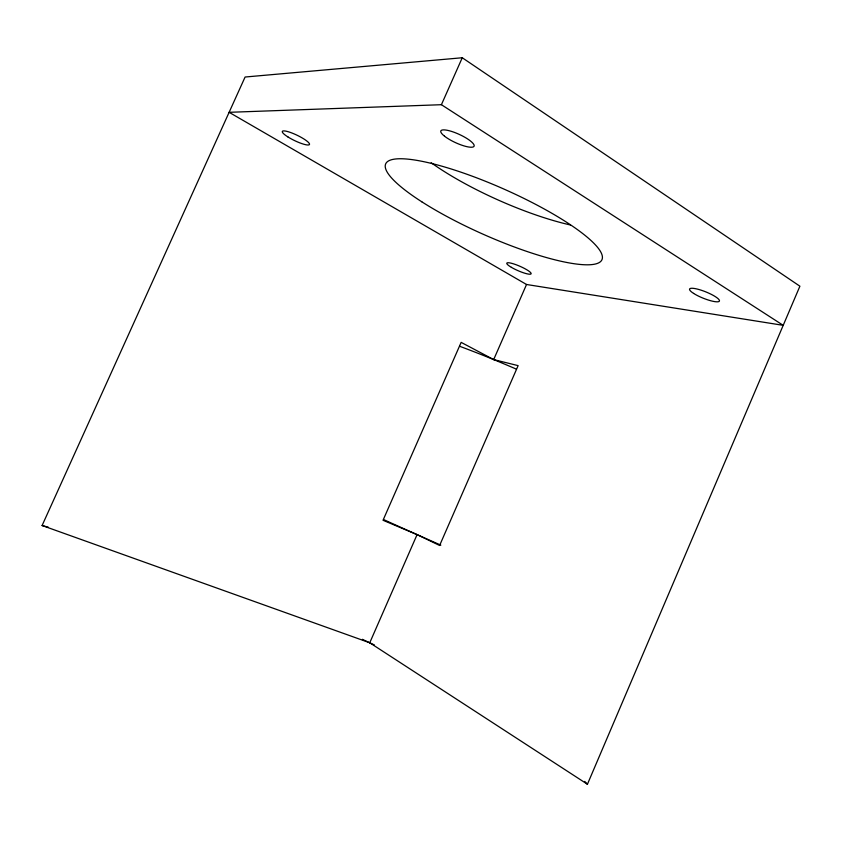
<?xml version="1.0" encoding="UTF-8"?>
<svg xmlns="http://www.w3.org/2000/svg" width="842" height="842" viewBox="0 0 842 842"><rect width="100%" height="100%" fill="white"/><g stroke="black" fill="none" stroke-linecap="round" stroke-linejoin="round"><path stroke-width="1.26" d="M587.432 784.249L799.9 286.206L462.258 57.751L245.096 77.022L42.1 525.513L369.754 642.783L587.432 784.249L584.716 781.418M369.754 642.783L417.085 534.617L383.026 520.272L461.153 342.368L493.675 359.587L518.125 365.638L439.619 545.479L417.085 534.617M493.675 359.587L526.534 284.491L783.207 325.338L441.408 104.703L229.119 112.312L526.534 284.491M441.408 104.703L462.258 57.751M42.1 525.513L48.415 527.25M459.816 346.346A135.025 13.946 23.4 0 1 516.251 369.08M374.395 644.951A136.415 13.409 23.9 0 1 362.376 639.31M440.829 545.132A135.888 2.905 23.8 0 1 383.72 519.63M570.392 224.972A118.112 28.27 24 0 1 431.199 162.759M421.779 201.785A118.29 24.86 23.9 0 0 600.125 261.957A118.29 24.86 23.9 0 0 459.258 171.6A118.29 24.86 23.9 0 0 421.779 201.785M287.943 136.951A15.082 2.958 25.7 0 0 309.477 144.498A15.082 2.958 25.7 0 0 290.279 132.394A15.082 2.958 25.7 0 0 287.943 136.951M511.399 267.346A13.283 2.4 23.6 0 0 531.049 273.913A13.283 2.4 23.6 0 0 514.462 264.156A13.283 2.4 23.6 0 0 511.399 267.346M693.619 293.416A16.103 3.421 21.9 0 0 718.879 301.552A16.103 3.421 21.9 0 0 701.018 290.143A16.103 3.421 21.9 0 0 693.619 293.416M444.513 136.172A18.292 4.526 24.7 0 0 473.109 146.971A18.292 4.526 24.7 0 0 454.785 132.531A18.292 4.526 24.7 0 0 444.513 136.172"/></g></svg>
